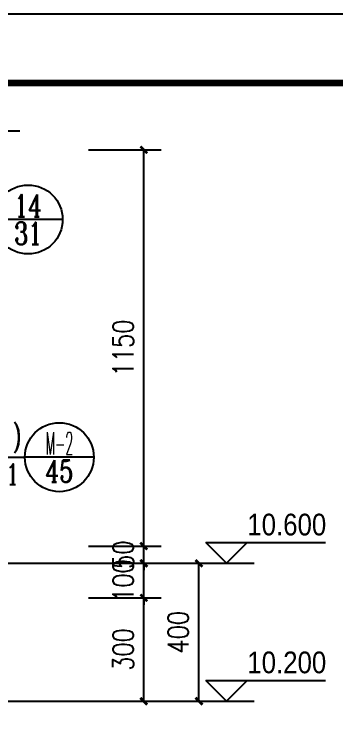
# Model space of a CAD drawing. Extents: x 718358 to 1668613, y -348838 to -159582.
# Drawn here: x 890840 to 891777, y -339000 to -336958 of the extents above; entities that cross this region are included whole.
import ezdxf
from ezdxf.enums import TextEntityAlignment as Align

# ---------------------------------------------------------------- set-up
doc = ezdxf.new("R2010")
doc.units = 0
doc.header["$LTSCALE"] = 1000
doc.linetypes.add('DOTE', pattern=[2.42, 2, -0.2, 0.02, -0.2])
for name, color, linetype in [('建-图框', 4, 'Continuous'), ('建-尺寸', 73, 'Continuous'), ('建-标高', 3, 'Continuous'), ('建-符号', 3, 'Continuous'), ('建-符号说明', 7, 'Continuous'), ('建-索引', 3, 'Continuous'), ('建-轴标', 3, 'Continuous'), ('建-轴网', 14, 'DOTE')]:
    doc.layers.add(name, color=color, linetype=linetype)
doc.styles.add('_TCH_DIM', font='gt单线西文.shx', dxfattribs={"width": 0.8, "bigfont": 'gt单线中文.shx'})
doc.styles.add('_TCH_LABEL', font='COMPLEX', dxfattribs={"bigfont": 'GBCBIG'})
doc.styles.add('DIM_FONT', font='SIMPLEX.shx', dxfattribs={"width": 0.8, "bigfont": 'GBCBIG.shx'})
doc.dimstyles.new('DIMN20', dxfattribs={"dimscale": 0.2, "dimtxt": 300, "dimasz": 100, "dimexe": 250, "dimexo": 300, "dimgap": 150, "dimtad": 1, "dimdec": 0, "dimzin": 0, "dimdsep": 46, "dimtxsty": 'DIM_FONT', "dimblk": 'ARCHTICK', "dimcen": 0.09, "dimdle": 1, "dimclrt": 7, "dimazin": 2, "dimtfac": 1, "dimtdec": 0, "dimtix": 1, "dimtmove": 2, "dimatfit": 3, "dimldrblk": 'ARCHTICK', "dimfxl": 1, "dimtolj": 1, "dimtzin": 0, "dimarcsym": 0})

# ---------------------------------------------------------------- blocks, each defined once
blk = doc.blocks.new('_ArchTick')
at = {"color": 0, "linetype": 'ByBlock', "const_width": 0.4}
blk.add_lwpolyline([(-0.5, -0.5), (0.5, 0.5)], dxfattribs=at)
blk = doc.blocks.new('*D2787')
at = {"layer": 'Defpoints', "color": 0, "transparency": 16777216}
for p in [(890996.4, -338551.4), (891376.4, -338551.4), (890996.4, -338951.4)]:
    blk.add_point(p, dxfattribs=at)
at = {"layer": '建-轴标', "color": 0, "lineweight": -2, "transparency": 16777216}
for p, q in [((891056.4, -338551.4), (891426.4, -338551.4)), ((891376.4, -338951.6), (891376.4, -338551.2)), ((891056.4, -338951.4), (891426.4, -338951.4))]:
    blk.add_line(p, q, dxfattribs=at)
at = {"layer": '建-轴标', "color": 0, "lineweight": -2, "transparency": 16777216, "xscale": 20, "yscale": 20, "zscale": 20}
for p, rotation in [((891376.4, -338551.4), 90), ((891376.4, -338951.4), 270)]:
    blk.add_blockref('_ArchTick', p, dxfattribs=dict(at, rotation=rotation))
at = {"layer": '建-轴标', "color": 7, "transparency": 16777216, "insert": (891316.4, -338751.4), "char_height": 60, "attachment_point": 5, "rotation": 90, "style": 'DIM_FONT'}
blk.add_mtext('\\A1;400', dxfattribs=at)
blk = doc.blocks.new('*D2788')
at = {"layer": 'Defpoints', "color": 0, "transparency": 16777216}
for p in [(890996.4, -337351.4), (891216.4, -337351.4), (890996.4, -338501.4)]:
    blk.add_point(p, dxfattribs=at)
at = {"layer": '建-尺寸', "color": 0, "lineweight": -2, "transparency": 16777216}
for p, q in [((891056.4, -337351.4), (891266.4, -337351.4)), ((891216.4, -338501.6), (891216.4, -337351.2)), ((891056.4, -338501.4), (891266.4, -338501.4))]:
    blk.add_line(p, q, dxfattribs=at)
at = {"layer": '建-尺寸', "color": 0, "lineweight": -2, "transparency": 16777216, "xscale": 20, "yscale": 20, "zscale": 20}
for p, rotation in [((891216.4, -337351.4), 90), ((891216.4, -338501.4), 270)]:
    blk.add_blockref('_ArchTick', p, dxfattribs=dict(at, rotation=rotation))
at = {"layer": '建-尺寸', "color": 7, "transparency": 16777216, "insert": (891156.4, -337926.4), "char_height": 60, "attachment_point": 5, "rotation": 90, "style": 'DIM_FONT'}
blk.add_mtext('\\A1;1150', dxfattribs=at)
blk = doc.blocks.new('*D2789')
at = {"layer": 'Defpoints', "color": 0, "transparency": 16777216}
for p in [(890996.4, -338501.4), (891216.4, -338501.4), (890996.4, -338551.4)]:
    blk.add_point(p, dxfattribs=at)
at = {"layer": '建-尺寸', "color": 0, "lineweight": -2, "transparency": 16777216}
for p, q in [((891216.4, -338501.4), (891216.4, -338481.4)), ((891056.4, -338501.4), (891266.4, -338501.4)), ((891216.4, -338551.4), (891216.4, -338501.4)), ((891056.4, -338551.4), (891266.4, -338551.4)), ((891216.4, -338551.4), (891216.4, -338571.4))]:
    blk.add_line(p, q, dxfattribs=at)
at = {"layer": '建-尺寸', "color": 0, "lineweight": -2, "transparency": 16777216, "xscale": 20, "yscale": 20, "zscale": 20}
for p, rotation in [((891216.4, -338501.4), 270), ((891216.4, -338551.4), 90)]:
    blk.add_blockref('_ArchTick', p, dxfattribs=dict(at, rotation=rotation))
at = {"layer": '建-尺寸', "color": 7, "transparency": 16777216, "insert": (891156.4, -338526.4), "char_height": 60, "attachment_point": 5, "rotation": 90, "style": 'DIM_FONT'}
blk.add_mtext('\\A1;50', dxfattribs=at)
blk = doc.blocks.new('*D2790')
at = {"layer": 'Defpoints', "color": 0, "transparency": 16777216}
for p in [(890996.4, -338551.4), (891216.4, -338551.4), (890996.4, -338651.4)]:
    blk.add_point(p, dxfattribs=at)
at = {"layer": '建-尺寸', "color": 0, "lineweight": -2, "transparency": 16777216}
for p, q in [((891216.4, -338551.4), (891216.4, -338531.4)), ((891056.4, -338551.4), (891266.4, -338551.4)), ((891216.4, -338651.4), (891216.4, -338551.4)), ((891056.4, -338651.4), (891266.4, -338651.4)), ((891216.4, -338651.4), (891216.4, -338671.4))]:
    blk.add_line(p, q, dxfattribs=at)
at = {"layer": '建-尺寸', "color": 0, "lineweight": -2, "transparency": 16777216, "xscale": 20, "yscale": 20, "zscale": 20}
for p, rotation in [((891216.4, -338551.4), 270), ((891216.4, -338651.4), 90)]:
    blk.add_blockref('_ArchTick', p, dxfattribs=dict(at, rotation=rotation))
at = {"layer": '建-尺寸', "color": 7, "transparency": 16777216, "insert": (891156.4, -338601.4), "char_height": 60, "attachment_point": 5, "rotation": 90, "style": 'DIM_FONT'}
blk.add_mtext('\\A1;100', dxfattribs=at)
blk = doc.blocks.new('*D2791')
at = {"layer": 'Defpoints', "color": 0, "transparency": 16777216}
for p in [(890996.4, -338651.4), (891216.4, -338651.4), (890996.4, -338951.4)]:
    blk.add_point(p, dxfattribs=at)
at = {"layer": '建-尺寸', "color": 0, "lineweight": -2, "transparency": 16777216}
for p, q in [((891056.4, -338651.4), (891266.4, -338651.4)), ((891216.4, -338951.6), (891216.4, -338651.2)), ((891056.4, -338951.4), (891266.4, -338951.4))]:
    blk.add_line(p, q, dxfattribs=at)
at = {"layer": '建-尺寸', "color": 0, "lineweight": -2, "transparency": 16777216, "xscale": 20, "yscale": 20, "zscale": 20}
for p, rotation in [((891216.4, -338651.4), 90), ((891216.4, -338951.4), 270)]:
    blk.add_blockref('_ArchTick', p, dxfattribs=dict(at, rotation=rotation))
at = {"layer": '建-尺寸', "color": 7, "transparency": 16777216, "insert": (891156.4, -338801.4), "char_height": 60, "attachment_point": 5, "rotation": 90, "style": 'DIM_FONT'}
blk.add_mtext('\\A1;300', dxfattribs=at)

msp = doc.modelspace()

# ---------------------------------------------------------------- linework, layer by layer
at = {"layer": '建-图框'}
msp.add_lwpolyline([(885687.9, -348837.6), (902507.9, -348837.6), (902507.9, -336957.6), (885687.9, -336957.6)], close=True, dxfattribs=at)
at = {"layer": '建-图框', "const_width": 20}
msp.add_lwpolyline([(886187.9, -348637.6), (902307.9, -348637.6), (902307.9, -337157.6), (886187.9, -337157.6)], close=True, dxfattribs=at)
at = {"layer": '建-标高'}
for p, q in [((891456.4, -338551.4), (891396.4, -338491.4)), ((891396.4, -338491.4), (891743.5, -338491.4)), ((891456.4, -338551.4), (891516.4, -338491.4)), ((891456.4, -338951.4), (891396.4, -338891.4)), ((891396.4, -338891.4), (891743.5, -338891.4)), ((891456.4, -338951.4), (891516.4, -338891.4))]:
    msp.add_line(p, q, dxfattribs=at)
at = {"layer": '建-符号'}
msp.add_lwpolyline([(889086.4, -337296.3), (889948.9, -337296.3), (889964.2, -337254.3), (889979, -337338.3), (889993.9, -337296.3), (890856.4, -337296.3)], dxfattribs=at)
at = {"layer": '建-索引'}
for p, q in [((890980.8, -337553.6), (890780.8, -337553.6)), ((890415.8, -338243.5), (890871.4, -338243.5)), ((891071.4, -338243.5), (890871.4, -338243.5))]:
    msp.add_line(p, q, dxfattribs=at)
for centre in [(890880.8, -337553.6), (890971.4, -338243.5)]:
    msp.add_circle(centre, 100, dxfattribs=at)
at = {"layer": '建-轴标'}
for p, q in [((890996.4, -338551.4), (891536.4, -338551.4)), ((890996.4, -338951.4), (891536.4, -338951.4))]:
    msp.add_line(p, q, dxfattribs=at)
at = {"layer": '建-轴网', "linetype": 'DOTE'}
for p, q in [((889146.4, -338551.4), (890996.4, -338551.4)), ((889146.4, -338951.4), (890996.4, -338951.4))]:
    msp.add_line(p, q, dxfattribs=at)

# ---------------------------------------------------------------- texts
at = {"layer": '建-符号说明', "style": '_TCH_DIM', "width": 0.888889}
for s, p in [('10.600', (891516.7, -338470.4)), ('10.200', (891516.7, -338870.4))]:
    msp.add_text(s, height=63, dxfattribs=at).set_placement(p)
at = {"layer": '建-索引', "style": '_TCH_LABEL'}
for s, width, p, p2 in [('14', 0.846774, (890840.6, -337545.6), (890921.1, -337545.6)), ('31', 0.9375, (890840.6, -337626.1), (890921.1, -337626.1)), ('M-2', 0.403846, (890931.2, -338235.5), (891011.7, -338235.5)), ('45', 0.75, (890931.2, -338316), (891011.7, -338316))]:
    msp.add_text(s, height=64.4, dxfattribs=dict(at, width=width)).set_placement(p, p2, align=Align.FIT)
at = {"layer": '建-索引', "style": '_TCH_LABEL', "width": 0.705882}
for s, p in [(')', (890836.4, -338211.7)), ('98ZJ411', (890610.4, -338322.4))]:
    msp.add_text(s, height=59.5, dxfattribs=at).set_placement(p)

# ---------------------------------------------------------------- dimensions: what is measured, and where the dimension line sits
at = {"layer": '建-尺寸'}
for p1, p2, picture, middle in [((890996.4, -338501.4), (890996.4, -337351.4), '*D2788', (891156.4, -337926.4)), ((890996.4, -338551.4), (890996.4, -338501.4), '*D2789', (891156.4, -338526.4)), ((890996.4, -338651.4), (890996.4, -338551.4), '*D2790', (891156.4, -338601.4)), ((890996.4, -338951.4), (890996.4, -338651.4), '*D2791', (891156.4, -338801.4))]:
    dim = msp.add_aligned_dim(p1=p1, p2=p2, distance=-220, dimstyle='DIMN20', dxfattribs=at)
    dim.commit()
    dim.dimension.update_dxf_attribs({"geometry": picture, "text_midpoint": middle})
at = {"layer": '建-轴标'}
dim = msp.add_aligned_dim(p1=(890996.4, -338951.4), p2=(890996.4, -338551.4), distance=-380, dimstyle='DIMN20', dxfattribs=at)
dim.commit()
dim.dimension.update_dxf_attribs({"geometry": '*D2787', "text_midpoint": (891316.4, -338751.4)})

doc.saveas('drawing.dxf')
